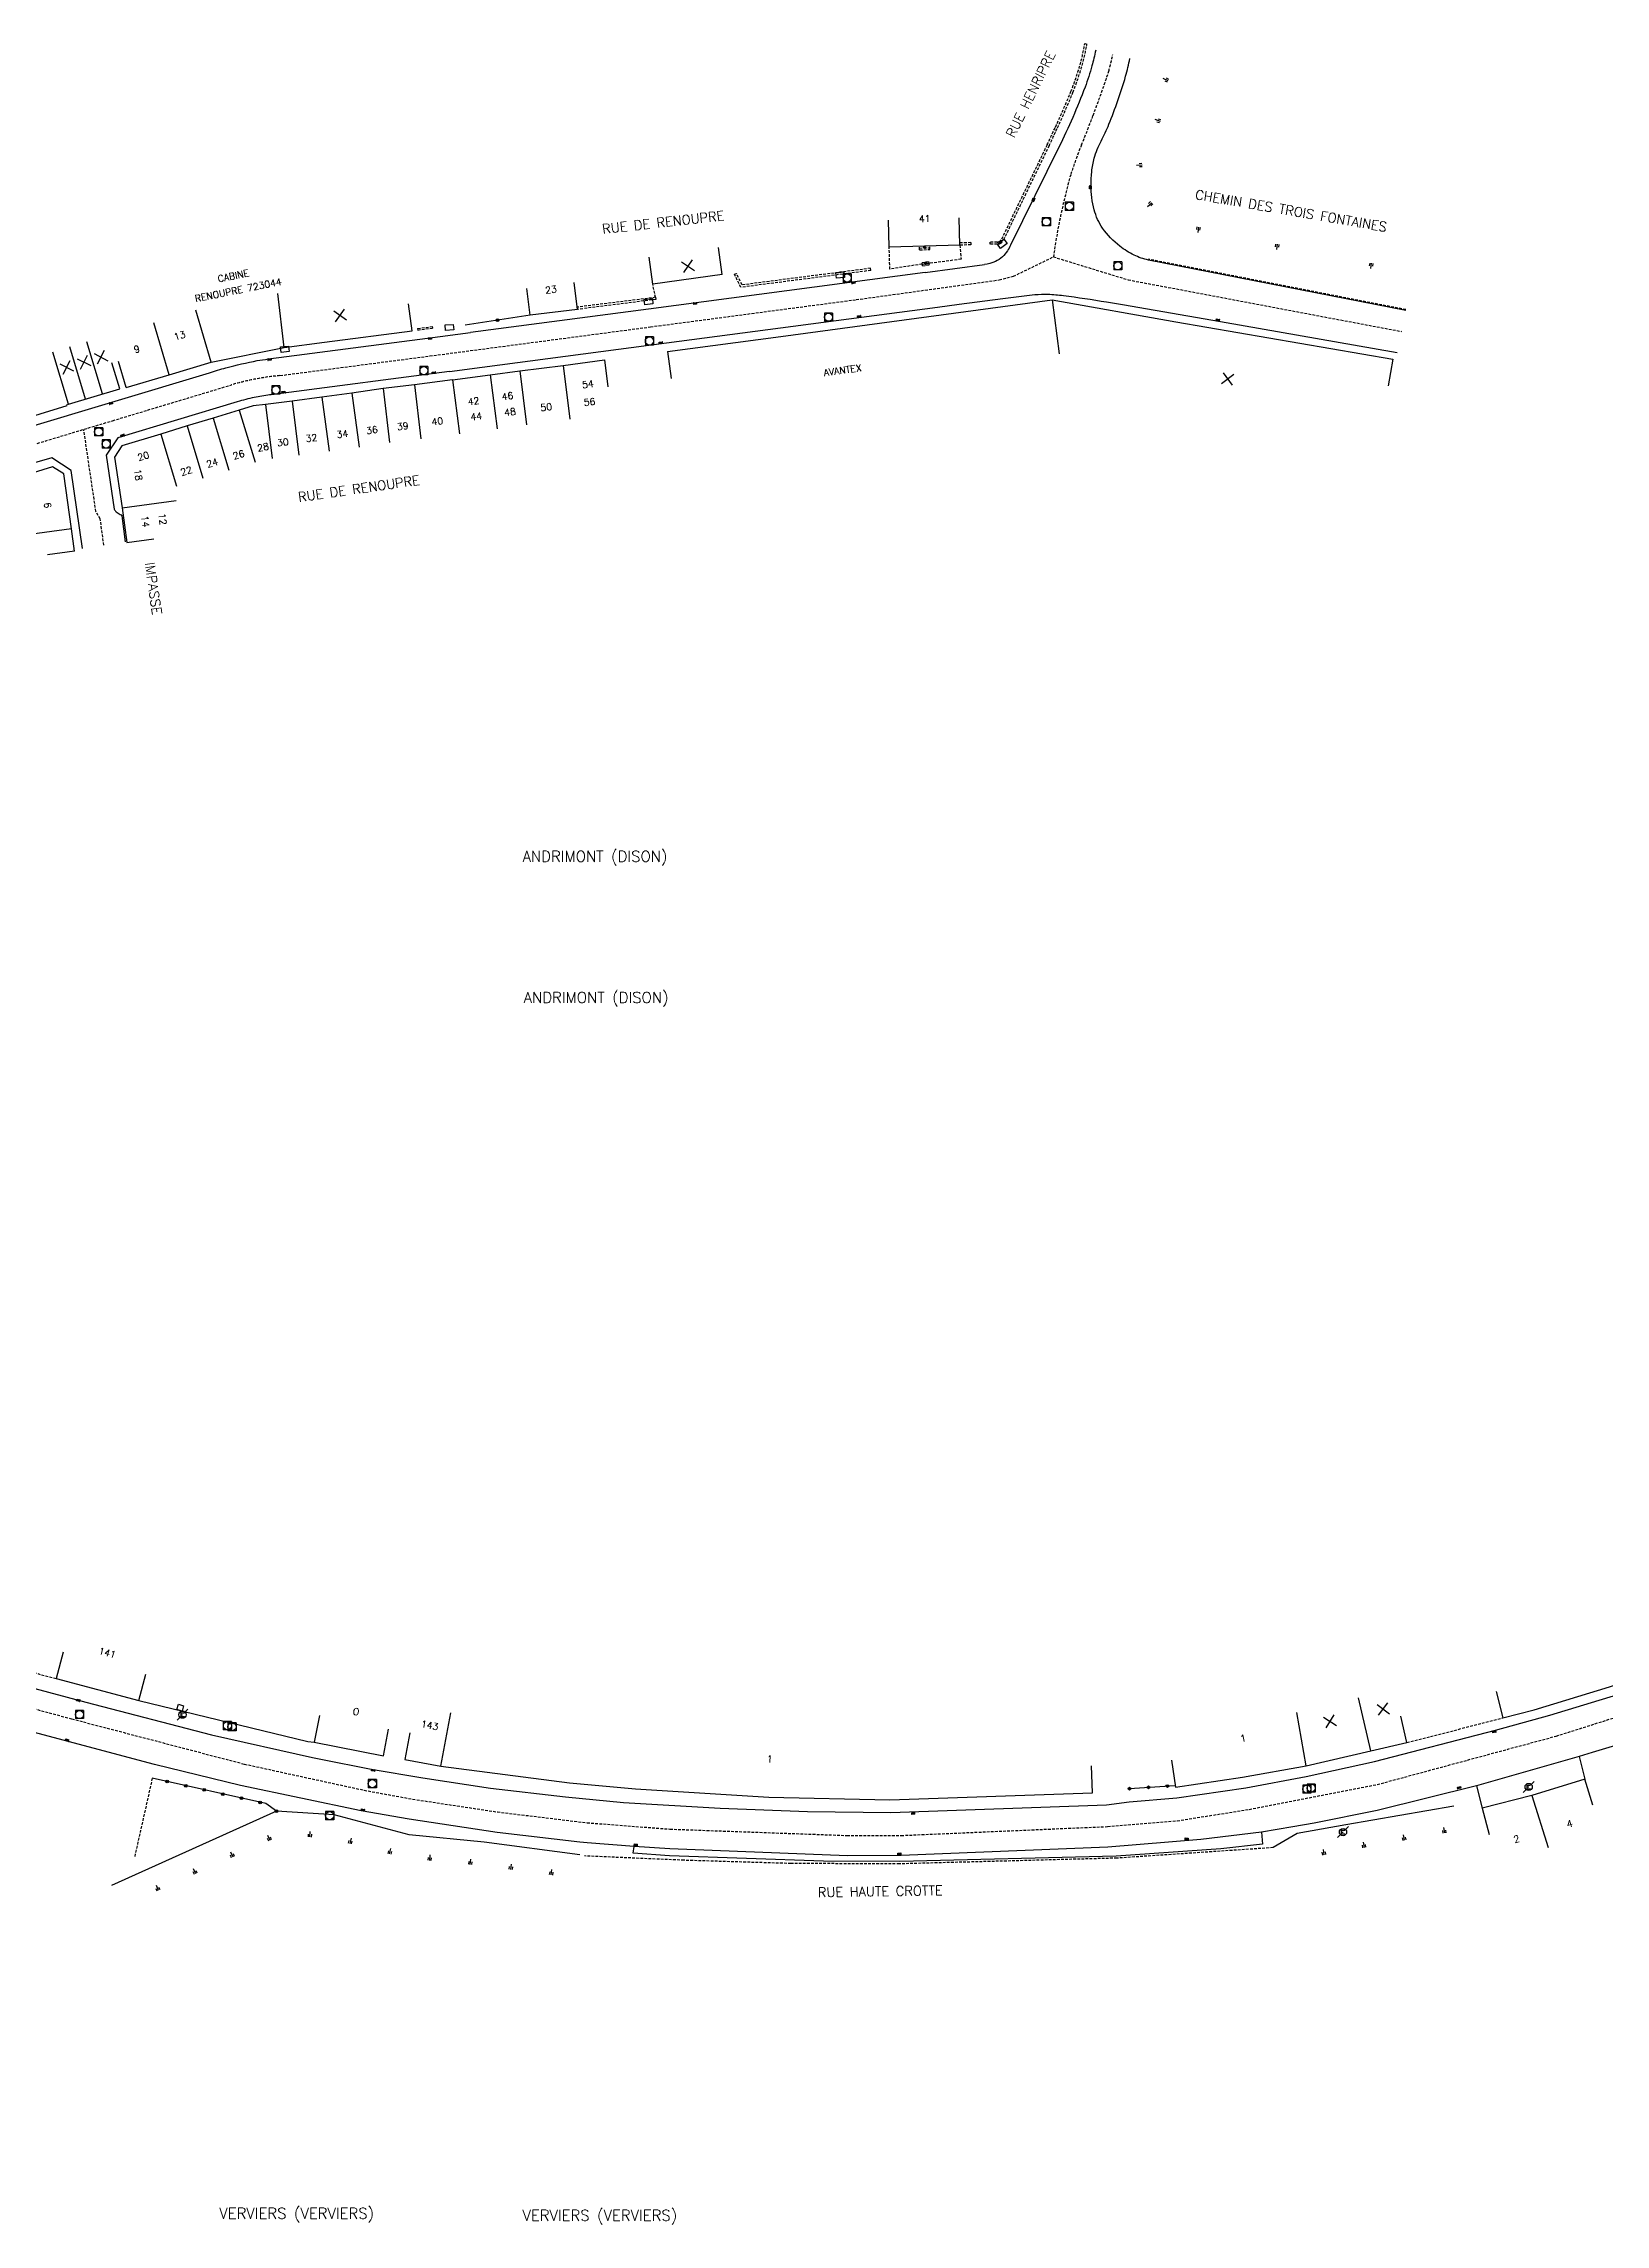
# Model space of a CAD drawing. Header units: millimetres. Extents: x 257000 to 258000, y 143999 to 144912.
# Drawn here: x 257425.2 to 257712.4, y 144511.5 to 144912.5 of the extents above; entities that cross this region are included whole.
import ezdxf
from ezdxf.enums import TextEntityAlignment as Align

# ---------------------------------------------------------------- set-up
doc = ezdxf.new("R2010")
doc.units = ezdxf.units.MM
doc.linetypes.add('DASHED', pattern=[0.75, 0.5, -0.25])
doc.layers.get('0').update_dxf_attribs({"linetype": 'CONTINUOUS'})
for name, color, linetype in [('W0001', 6, 'DASHED'), ('W0008', 7, 'CONTINUOUS'), ('W0100', 7, 'CONTINUOUS'), ('W0112', 1, 'DASHED'), ('W0211', 2, 'CONTINUOUS'), ('W0322', 7, 'CONTINUOUS'), ('W0400', 7, 'CONTINUOUS'), ('W0420', 7, 'CONTINUOUS'), ('W0471', 7, 'CONTINUOUS'), ('W0980', 7, 'CONTINUOUS'), ('W0984', 7, 'CONTINUOUS'), ('W0989', 7, 'CONTINUOUS'), ('W0991', 7, 'CONTINUOUS'), ('W1102', 7, 'CONTINUOUS'), ('W1471', 7, 'CONTINUOUS')]:
    doc.layers.add(name, color=color, linetype=linetype)
doc.styles.get("Standard").update_dxf_attribs({"font": 'romans.shx', "width": 0.85})

# ---------------------------------------------------------------- blocks, each defined once
blk = doc.blocks.new('t211o')
at = {"color": 0, "linetype": 'Continuous'}
for p, q in [((-0.29, 0.5), (-0.29, 0)), ((0, 1), (0, 0)), ((0.29, 0.5), (0.29, 0))]:
    blk.add_line(p, q, dxfattribs=at)
blk = doc.blocks.new('t991o')
at = {"color": 0, "linetype": 'Continuous'}
for p, q in [((-1, 1), (1, -1)), ((-1, -1), (1, 1))]:
    blk.add_line(p, q, dxfattribs=at)
blk = doc.blocks.new('t322o')
at = {"color": 0, "linetype": 'Continuous'}
for radius in [0.25, 0.15]:
    blk.add_circle((0, 0), radius, dxfattribs=at)
blk = doc.blocks.new('T400')
for p, q in [((-0.15, 0.3), (0.15, 0.3)), ((-0.15, -0.25), (-0.15, 0.3)), ((-0.15, 0.15), (0.15, 0.15)), ((-0.15, 0), (0.15, 0)), ((0.15, 0.3), (0.15, -0.25)), ((-0.15, -0.15), (0.15, -0.15)), ((-0.15, -0.25), (-0.15, -0.3)), ((-0.15, -0.3), (0.15, -0.3)), ((0.15, -0.3), (0.15, -0.25))]:
    blk.add_line(p, q)
blk = doc.blocks.new('T420')
for p, q in [((0.75, 0.75), (-0.75, 0.75)), ((-0.75, 0.75), (-0.75, -0.75)), ((0.75, 0.75), (0.75, -0.75)), ((0.75, -0.75), (-0.75, -0.75))]:
    blk.add_line(p, q)
blk.add_ellipse((0, 0), major_axis=(-0.53, 0.53), ratio=1, start_param=3.926991, end_param=10.210176)
blk = doc.blocks.new('T471')
for p, q in [((-0.333334, 0.333334), (-0.333334, -0.333334)), ((-0.333334, 0.333334), (0.333334, 0.333334)), ((-0.333334, 0), (0, 0)), ((0.500001, 0.500001), (1.000002, 1.000002)), ((-0.500001, -0.500001), (-1.000002, -1.000002)), ((-0.333334, -0.333334), (0.333334, -0.333334))]:
    blk.add_line(p, q)
blk.add_ellipse((0, 0), major_axis=(0.471405, 0.471405), ratio=1, start_param=5.4977871438, end_param=11.780972451)
blk = doc.blocks.new('t112o')
at = {"color": 0, "linetype": 'Continuous'}
for p, q in [((-0.5, 0.5), (0.5, 0.5)), ((-0.5, -0.5), (-0.5, 0.5)), ((0.5, 0.5), (0.5, -0.5)), ((0.5, -0.5), (-0.5, -0.5))]:
    blk.add_line(p, q, dxfattribs=at)
blk = doc.blocks.new('T1471')
at = {"color": 0, "linetype": 'Continuous', "flags": 128}
blk.add_lwpolyline([(-0.75, -0.5), (-0.75, 0.5), (0.75, 0.5), (0.75, -0.5), (-0.75, -0.5)], dxfattribs=at)

msp = doc.modelspace()

# ---------------------------------------------------------------- linework, layer by layer
at = {"layer": 'W0001'}
for p, q in [((257610.9, 144873.28), (257624.66, 144869.06)), ((257624.66, 144869.06), (257674.89, 144859.57))]:
    msp.add_line(p, q, dxfattribs=at)
for points in [[(257621.82, 144910.52, -0.025541), (257621.07, 144907.43, -0.015622), (257618.2, 144899.29, -0.008467), (257616.06, 144893.87, 0.022768), (257614.08, 144888.39, 0.034306), (257610.9, 144873.28)], [(257459.78, 144849.75, -0.023181), (257464.22, 144850.82, -0.023181), (257468.68, 144851.46)]]:
    msp.add_lwpolyline(points, format="xyb", dxfattribs=at)
for points in [[(257600.91, 144869.04), (257603.53, 144869.71), (257610.9, 144873.28)], [(257468.68, 144851.46), (257496.24, 144855.06), (257536.82, 144860.41), (257574.65, 144865.42), (257600.91, 144869.04)], [(257336.9, 144812.83), (257347.08, 144815.87), (257392.28, 144829.44), (257421.88, 144838.34), (257437.88, 144843.16), (257459.78, 144849.75)], [(257436.29, 144820.27), (257435.62, 144825.09), (257434.83, 144826.47), (257432.59, 144841.56)], [(257403.81, 144611.6), (257430.4, 144604.46), (257462.14, 144596.14), (257484.17, 144591.34), (257493.07, 144589.7), (257508.65, 144587.35), (257525.16, 144585.36), (257540.39, 144584.19), (257572.96, 144583.02), (257582.92, 144583.02), (257620.87, 144584.66), (257633.64, 144585.71), (257646.87, 144587.82), (257670.42, 144592.39), (257703.33, 144601.29), (257732.62, 144610.55)]]:
    msp.add_lwpolyline(points, dxfattribs=at)
at = {"layer": 'W0008'}
for p, q in [((257587.29, 144870.42), (257598.2, 144871.86)), ((257675.68, 144863.43), (257628.36, 144872.69)), ((257589.56, 144864.05), (257593.56, 144864.58)), ((257495.83, 144858.32), (257503.74, 144859.36)), ((257499.86, 144852.22), (257505.85, 144853)), ((257707.6, 144597.56), (257708.59, 144593.35)), ((257688.7, 144592.17), (257689.76, 144588.02))]:
    msp.add_line(p, q, dxfattribs=at)
for points in [[(257618.67, 144911.28, -0.018304), (257617.97, 144908.39, -0.022009), (257616.73, 144904.51, -0.024022), (257611.9, 144893.46), (257603.02, 144875.43, -0.037059), (257602.44, 144874.39, -0.060248), (257601.51, 144873.29, -0.073962), (257600.22, 144872.45, -0.073341), (257598.2, 144871.86)], [(257621.11, 144897.66, 0.024515), (257624.17, 144906.48, 0.024515), (257624.96, 144909.77)], [(257628.36, 144872.69, -0.064266), (257625.74, 144873.61, -0.057935), (257623.14, 144875.24, -0.072731), (257619.94, 144878.55, -0.080293), (257618.39, 144881.93, -0.06872), (257617.81, 144886.45, -0.029924), (257617.94, 144888.95, -0.037119), (257618.4, 144891.41, -0.048957), (257619.67, 144894.58, 0.022053), (257621.11, 144897.66)], [(257593.56, 144864.58), (257601.59, 144865.63, -0.003539), (257605.55, 144866.14, -0.012579), (257607.51, 144866.34, -0.023265), (257609.89, 144866.41, -0.021838), (257612.74, 144866.17, -0.010583), (257620.64, 144865, -0.003363), (257623.58, 144864.51), (257641.64, 144861.4), (257674.1, 144855.71)], [(257335.93, 144815.99), (257371.8, 144826.72), (257421, 144841.51), (257455.69, 144851.97, -0.008752), (257458.74, 144852.88, -0.018722), (257464.51, 144854.2, -0.013397), (257468.45, 144854.76), (257495.83, 144858.32)], [(257499.86, 144852.22), (257468.92, 144848.16, -0.003557), (257467.85, 144848.03, 0.006229), (257466.78, 144847.9, 0.01668), (257463.93, 144847.44, 0.021161), (257460.83, 144846.62), (257438.83, 144840), (257436.71, 144836.79), (257438.21, 144826.9, 0.169114), (257438.56, 144826.41, 0.064486), (257438.92, 144826.15, -0.035174), (257439.29, 144825.92, -0.232379), (257439.57, 144825.68), (257440.19, 144820.87)], [(257432.38, 144819.66), (257430.29, 144834.01), (257426.73, 144836.31), (257419.47, 144834.24), (257393.49, 144826.38), (257347.97, 144812.68, 0.07499), (257347.44, 144812.48, 0.109259), (257347.08, 144812.09, 0.098968), (257346.87, 144811.52, 0.095394), (257346.9, 144810.84)]]:
    msp.add_lwpolyline(points, format="xyb", dxfattribs=at)
for points in [[(257587.29, 144870.42), (257536.44, 144863.68), (257503.74, 144859.36)], [(257505.85, 144853), (257539.74, 144857.48), (257589.56, 144864.05)], [(257842.66, 144655.32), (257833.28, 144650.58), (257818.98, 144643.44), (257804.59, 144636.2), (257788.89, 144628.48), (257776.82, 144622.68), (257765.77, 144617.75), (257755.04, 144613.49), (257741.25, 144608.36), (257722.03, 144601.92), (257714.9, 144599.76), (257709.99, 144598.25), (257707.6, 144597.56)], [(257624.85, 144589.18), (257633.57, 144589.92), (257646.28, 144591.81), (257657.4, 144593.84), (257669.92, 144596.64), (257692.22, 144602.4), (257702.17, 144605.12), (257714.7, 144608.96), (257730.81, 144614.06), (257747, 144619.78), (257756.54, 144623.52), (257766.55, 144627.6), (257783.44, 144635.42), (257794.96, 144641.19), (257796.99, 144642.44)], [(257292.96, 144634.51), (257308.1, 144634.01), (257324.11, 144632.76), (257342.19, 144630.29), (257354.7, 144627.9), (257366.1, 144625.4), (257433, 144607.55), (257456.06, 144601.53), (257474.63, 144597.34)], [(257523.82, 144581.78), (257508.61, 144583.57), (257492.44, 144586.02), (257483.58, 144587.52), (257461.43, 144592.21), (257445.58, 144596.06), (257429.7, 144600.27), (257403.06, 144607.43), (257394.35, 144609.75), (257360.85, 144618.48), (257345.6, 144621.47), (257324.55, 144624.05), (257300.66, 144625.24), (257286.42, 144625.55)], [(257442.71, 144607.82), (257473.77, 144600.3), (257474.99, 144600.15)], [(257474.63, 144597.34), (257476.21, 144597.02), (257485.45, 144595.23), (257494.94, 144593.63), (257507.38, 144591.72), (257521.17, 144590.14), (257531.86, 144589.11), (257549.64, 144588.05), (257565.7, 144587.4), (257580.98, 144587.23), (257620.66, 144588.68), (257624.85, 144589.18)], [(257707.6, 144597.56), (257688.7, 144592.17), (257670.43, 144587.62), (257658.85, 144585.31), (257654.92, 144584.62), (257649.19, 144583.63), (257637.99, 144582.27), (257620.93, 144580.86), (257582.89, 144579.31), (257573.02, 144579.28), (257540.39, 144580.59), (257533.78, 144581.02), (257525.18, 144581.68), (257523.82, 144581.78)], [(257649.19, 144583.63), (257649.32, 144581.43), (257641.66, 144580.55), (257622.41, 144579.22), (257582.67, 144578.26), (257568.64, 144578.32), (257540.32, 144579.28), (257533.62, 144579.74), (257533.78, 144581.02)]]:
    msp.add_lwpolyline(points, dxfattribs=at)
at = {"layer": 'W0100'}
for p, q in [((257580.71, 144875.04), (257580.56, 144880.04)), ((257593.69, 144875.43), (257593.54, 144880.43)), ((257549.98, 144870.03), (257549.31, 144874.98)), ((257593.69, 144875.43), (257580.71, 144875.04)), ((257537.22, 144868.29), (257536.55, 144873.24)), ((257514.71, 144862.53), (257514.08, 144867.49)), ((257523.41, 144863.63), (257522.78, 144868.59)), ((257549.98, 144870.03), (257537.22, 144868.29)), ((257493.01, 144859.7), (257492.32, 144864.65)), ((257523.41, 144863.63), (257514.71, 144862.53)), ((257560.79, 144858.66), (257610.64, 144865.38)), ((257539.92, 144855.88), (257560.79, 144858.66)), ((257528.33, 144854.34), (257528.98, 144849.38)), ((257539.92, 144855.88), (257540.58, 144850.92)), ((257673.34, 144854.46), (257672.48, 144849.54)), ((257439.2, 144849.01), (257437.77, 144853.8)), ((257440.41, 144849.23), (257438.98, 144854.02)), ((257500.37, 144850.65), (257507.33, 144851.57)), ((257430.89, 144819.16), (257425.94, 144818.48)), ((257440.53, 144820.75), (257445.49, 144821.42))]:
    msp.add_line(p, q, dxfattribs=at)
for points in [[(257610.64, 144865.38), (257633.43, 144861.33), (257673.34, 144854.46)], [(257440.41, 144849.23), (257448.32, 144851.6), (257456.04, 144853.9), (257469.46, 144856.6), (257476.89, 144857.58), (257493.01, 144859.7)], [(257507.33, 144851.57), (257512.77, 144852.35), (257520.78, 144853.33), (257528.33, 144854.34)], [(257500.37, 144850.65), (257493.4, 144849.75), (257487.65, 144849.07), (257481.9, 144848.22), (257476.39, 144847.47), (257470.89, 144846.76), (257466.02, 144846.15), (257463.77, 144845.9), (257461.18, 144845.08), (257456.4, 144843.64), (257451.62, 144842.2), (257446.76, 144840.71), (257439.6, 144838.56), (257438.26, 144836.46), (257439.67, 144827.13), (257440.53, 144820.75)], [(257409.48, 144839.88), (257414.56, 144841.38), (257429.52, 144845.94), (257429.48, 144846.06), (257429.76, 144846.19), (257439.2, 144849.01)], [(257430.89, 144819.16), (257430.33, 144823.26), (257428.95, 144833.39), (257426.83, 144834.69), (257415.91, 144831.32), (257410.35, 144829.66), (257379.86, 144820.55), (257367.56, 144816.81), (257347.29, 144810.74)], [(257692.33, 144609.5), (257693.56, 144604.65), (257699.32, 144606.11), (257713.18, 144610.32), (257730.67, 144615.91), (257736.01, 144617.62), (257741.76, 144619.73), (257740.05, 144624.42)], [(257428.81, 144616.7), (257427.52, 144611.87), (257442.71, 144607.82), (257444, 144612.65)], [(257475.94, 144605.06), (257474.99, 144600.15), (257487.71, 144597.68), (257488.66, 144602.59)], [(257492.56, 144601.92), (257491.64, 144597.01), (257498.23, 144595.77), (257521.94, 144592.71), (257534.03, 144591.6), (257558.58, 144590.09), (257580.83, 144589.6), (257618.09, 144590.84), (257617.92, 144595.84)], [(257632.62, 144596.85), (257633.37, 144591.91), (257645.64, 144593.75), (257657.38, 144595.81), (257669.25, 144598.56), (257675.91, 144600.1), (257674.78, 144604.97)], [(257710.07, 144588.58), (257708.59, 144593.35), (257698.88, 144590.34), (257689.76, 144588.02), (257691, 144583.17)]]:
    msp.add_lwpolyline(points, dxfattribs=at)
at = {"layer": 'W0112'}
for p, q in [((257616.66, 144912.49), (257617.06, 144912.42)), ((257580.82, 144871.03), (257580.71, 144875.04)), ((257586.3, 144874.59), (257586.29, 144875.21)), ((257586.29, 144874.9), (257588.15, 144874.94)), ((257586.3, 144874.59), (257588.16, 144874.62)), ((257587.22, 144875.24), (257587.23, 144874.6)), ((257588.16, 144874.62), (257588.15, 144875.27)), ((257595.7, 144875.9), (257593.68, 144875.83)), ((257595.72, 144875.5), (257593.69, 144875.43)), ((257595.7, 144875.9), (257595.72, 144875.5)), ((257599.18, 144875.99), (257599.18, 144875.59)), ((257577.31, 144870.78), (257577.26, 144871.18)), ((257586.78, 144871.96), (257580.82, 144871.03)), ((257586.75, 144872.26), (257587.99, 144872.39)), ((257586.81, 144871.66), (257586.75, 144872.26)), ((257586.78, 144871.96), (257588.02, 144872.09)), ((257586.81, 144871.66), (257588.05, 144871.79)), ((257587.43, 144871.73), (257587.37, 144872.32)), ((257587.99, 144872.39), (257588.05, 144871.79)), ((257675.71, 144863.58), (257628.39, 144872.83)), ((257537.74, 144865.84), (257537.22, 144868.29)), ((257552.24, 144870.07), (257552.6, 144870.25)), ((257537.74, 144865.84), (257523.36, 144864.03)), ((257537.79, 144865.45), (257523.41, 144863.63)), ((257537.74, 144865.84), (257537.79, 144865.45)), ((257493.99, 144860.13), (257496.66, 144860.47)), ((257493.99, 144860.13), (257494.03, 144859.83)), ((257494.03, 144859.83), (257496.7, 144860.18)), ((257496.66, 144860.47), (257496.7, 144860.18)), ((257420.5, 144613.74), (257427.52, 144611.87)), ((257675.91, 144600.1), (257693.56, 144604.65)), ((257445.19, 144593.54), (257441.91, 144578.91))]:
    msp.add_line(p, q, dxfattribs=at)
for points in [[(257616.66, 144912.49, -0.027186), (257615.79, 144908.57, -0.024017), (257614.11, 144903.66, -0.013363), (257611.26, 144897.15, -0.006553), (257609.73, 144893.87), (257601.29, 144876.41, -0.162878), (257600.88, 144876.09, -0.121115), (257600.55, 144876), (257599.18, 144875.99)], [(257617.06, 144912.42, -0.027186), (257616.17, 144908.47, -0.024017), (257614.48, 144903.52, -0.013363), (257611.62, 144896.98, -0.006553), (257610.09, 144893.7), (257601.65, 144876.24, -0.160806), (257601.07, 144875.74, -0.121067), (257600.56, 144875.6), (257599.18, 144875.59)]]:
    msp.add_lwpolyline(points, format="xyb", dxfattribs=at)
for points in [[(257587.22, 144875.24), (257587.47, 144874.99), (257586.97, 144874.99), (257587.22, 144875.24)], [(257593.69, 144875.43), (257593.92, 144872.83), (257588.02, 144872.09)], [(257577.31, 144870.78), (257553.42, 144867.68), (257552.24, 144870.07)], [(257577.26, 144871.18), (257553.66, 144868.12), (257552.6, 144870.25)], [(257587.37, 144872.32), (257587.15, 144872.05), (257587.64, 144872.1), (257587.37, 144872.32)], [(257651.29, 144580.78), (257622.55, 144578.85), (257582.58, 144577.8), (257562.62, 144577.86), (257542.94, 144578.46), (257524.67, 144579.25)]]:
    msp.add_lwpolyline(points, dxfattribs=at)
at = {"layer": 'W0211'}
for points in [[(257523.79, 144579.45), (257506.2, 144581.8), (257492.44, 144583.16), (257478.66, 144586.79), (257468.05, 144587.49), (257437.68, 144573.83)], [(257684.51, 144588.4), (257664.66, 144584.96), (257655.73, 144583.38), (257651.29, 144580.78)]]:
    msp.add_lwpolyline(points, dxfattribs=at)
at = {"layer": 'W0322'}
for p, q in [((257514.71, 144862.53), (257502.7, 144860.74)), ((257624.87, 144591.63), (257633.2, 144592.2))]:
    msp.add_line(p, q, dxfattribs=at)
msp.add_lwpolyline([(257468.05, 144587.49), (257466.06, 144588.87), (257445.19, 144593.54)], dxfattribs=at)
at = {"layer": 'W1102'}
for p, q in [((257469.46, 144856.6), (257468.3, 144866.53)), ((257456.04, 144853.9), (257453.19, 144863.48)), ((257610.64, 144865.38), (257611.97, 144855.47)), ((257448.32, 144851.6), (257445.47, 144861.18)), ((257429.76, 144846.19), (257426.89, 144855.78)), ((257432.9, 144847.13), (257430.04, 144856.72)), ((257436.05, 144848.07), (257433.19, 144857.66)), ((257500.37, 144850.65), (257501.68, 144840.74)), ((257507.33, 144851.57), (257508.64, 144841.65)), ((257512.77, 144852.35), (257513.98, 144842.42)), ((257520.78, 144853.33), (257522, 144843.41)), ((257470.89, 144846.76), (257472.12, 144836.84)), ((257476.39, 144847.47), (257477.74, 144837.56)), ((257481.9, 144848.22), (257483.25, 144838.31)), ((257487.65, 144849.07), (257488.83, 144839.14)), ((257493.4, 144849.75), (257494.58, 144839.82)), ((257456.4, 144843.64), (257459.29, 144834.06)), ((257461.18, 144845.08), (257464.11, 144835.51)), ((257466.02, 144846.15), (257467.25, 144836.23)), ((257446.76, 144840.71), (257449.63, 144831.14)), ((257451.62, 144842.2), (257454.51, 144832.62)), ((257439.67, 144827.13), (257449.58, 144828.47)), ((257430.33, 144823.26), (257420.42, 144821.91)), ((257669.25, 144598.56), (257667, 144608.3)), ((257498.23, 144595.77), (257500.08, 144605.6)), ((257657.38, 144595.81), (257655.65, 144605.66)), ((257698.88, 144590.34), (257701.85, 144580.79))]:
    msp.add_line(p, q, dxfattribs=at)

# ---------------------------------------------------------------- block references
at = {"layer": 'W0112', "rotation": 343.5283583949998}
msp.add_blockref('t112o', (257450.33, 144606.52), dxfattribs=at)
at = {"layer": 'W0211'}
for p, rotation in [((257631.95, 144905.72), 64.79128685113116), ((257630.51, 144898.24), 70.61149678411057), ((257627.19, 144890.19), 92.37884547468363), ((257628.97, 144883.23), 131.6355395155431), ((257637.63, 144878.75), 172.1264258310769), ((257652.1, 144875.61), 173.1279062293865), ((257669.41, 144872.1), 170.3050817976257), ((257466.82, 144582.18), 24.22013649389276), ((257474.13, 144582.75), 356.235045143955), ((257481.51, 144581.56), 345.2255351709001), ((257668.03, 144580.81), 10.24938853920647), ((257675.41, 144582.15), 10.24938853920647), ((257682.79, 144583.48), 10.24938853920647), ((257459.98, 144579.1), 24.22013649389276), ((257488.77, 144579.64), 345.2255351712793), ((257496.15, 144578.44), 354.3821490797126), ((257503.61, 144577.69), 353.7129678740652), ((257511.06, 144576.78), 352.3797404219094), ((257660.65, 144579.48), 10.24938853920647), ((257446.3, 144572.95), 24.22013649389276), ((257453.14, 144576.03), 24.22013649389276), ((257518.49, 144575.79), 352.3797404219203)]:
    msp.add_blockref('t211o', p, dxfattribs=dict(at, rotation=rotation))
at = {"layer": 'W0322'}
for p, rotation in [((257508.7, 144861.63), 98.46241245310367), ((257447.93, 144592.93), 167.3700637351021), ((257451.35, 144592.16), 167.3700637351021), ((257454.76, 144591.4), 167.3700637351021), ((257458.18, 144590.63), 167.3700637351021), ((257461.59, 144589.87), 167.3700637351021), ((257624.87, 144591.63), 3.874809643853254), ((257628.36, 144591.87), 3.874809643853254), ((257631.85, 144592.11), 3.874809643853254), ((257465.01, 144589.1), 167.3700637351021), ((257468.05, 144587.49), 145.3586986815769)]:
    msp.add_blockref('t322o', p, dxfattribs=dict(at, rotation=rotation))
at = {"layer": 'W0400'}
for p, rotation in [((257607.24, 144883.8), 339.4897522104848), ((257617.69, 144886.06), 179.9999993167547), ((257574.11, 144868.53), 276.7943256679138), ((257544.97, 144864.72), 276.7052600011369), ((257575.19, 144862.31), 97.88049832190788), ((257496.25, 144858.24), 275.7745647644526), ((257641.17, 144861.69), 79.8214386554354), ((257466.75, 144854.42), 275.0770658464109), ((257538.71, 144857.49), 97.73572563226031), ((257496.99, 144851.98), 95.9511884474328), ((257437.58, 144846.35), 283.7006987679289), ((257469.36, 144848.38), 96.05440626617003), ((257439.77, 144840.44), 105.443402865323), ((257431.61, 144607.87), 75.79675449003108), ((257691.98, 144602.1), 104.662128332372), ((257429.55, 144600.54), 74.73033799083784), ((257485.83, 144595.01), 80.64329201247133), ((257685.47, 144591.78), 283.4486150516865), ((257483.93, 144587.71), 80.5817175830808), ((257585.14, 144587.06), 92.22612035103336), ((257635.37, 144582.37), 274.2456107841029), ((257534.14, 144581.29), 86.55708675964338), ((257582.61, 144579.62), 91.46716579415477)]:
    msp.add_blockref('T400', p, dxfattribs=dict(at, rotation=rotation))
at = {"layer": 'W0420'}
for p in [(257613.84, 144882.56), (257609.61, 144879.72), (257622.73, 144871.62), (257572.97, 144869.4), (257569.55, 144862.18), (257536.61, 144857.8), (257495.12, 144852.36), (257467.9, 144848.8), (257435.33, 144841.11), (257436.71, 144838.88), (257431.81, 144605.25), (257459.01, 144603.2), (257459.85, 144603.01), (257485.67, 144592.54), (257657.49, 144591.55), (257658.29, 144591.73), (257477.8, 144586.65)]:
    msp.add_blockref('T420', p, dxfattribs=at)
at = {"layer": 'W0471'}
for p in [(257450.76, 144605.23), (257698.29, 144591.94), (257664.15, 144583.65)]:
    msp.add_blockref('T471', p, dxfattribs=at)
at = {"layer": 'W0991'}
for p, rotation in [((257543.71, 144871.58), 10.95405612765702), ((257479.72, 144862.52), 10.07875372514155), ((257432.64, 144853.91), 19.09657052403934), ((257435.77, 144854.84), 17.81634718676883), ((257429.47, 144852.96), 17.59556815203734), ((257642.95, 144850.84), 351.8460382065687), ((257671.54, 144606.25), 8.567589905731392), ((257661.74, 144604), 283.0237018939723)]:
    msp.add_blockref('t991o', p, dxfattribs=dict(at, rotation=rotation))
at = {"layer": 'W1471'}
for p, rotation in [((257601.49, 144875.68), 36.35853493416925), ((257571.7, 144869.92), 6.787066998058961), ((257536.47, 144865.04), 5.853489421544938), ((257499.84, 144860.31), 4.180284320188579), ((257469.56, 144856.29), 5.887613046638323)]:
    msp.add_blockref('T1471', p, dxfattribs=dict(at, rotation=rotation))

# ---------------------------------------------------------------- texts
at = {"layer": 'W0980'}
for s, p in [('ANDRIMONT (DISON)', (257526.61, 144762.91)), ('ANDRIMONT (DISON)', (257526.81, 144736.96)), ('VERVIERS (VERVIERS)', (257471.76, 144513.41)), ('VERVIERS (VERVIERS)', (257527.5, 144513.03))]:
    msp.add_text(s, height=2, dxfattribs=at).set_placement(p, align=Align.MIDDLE)
at = {"layer": 'W0984'}
for s, rotation, p in [('CABINE', 11.3778, (257460.1, 144869.78)), ('RENOUPRE 723044', 11.4048, (257461, 144867.18)), ('AVANTEX', 7.6122, (257572.14, 144852.44))]:
    msp.add_text(s, height=1.25, rotation=rotation, dxfattribs=at).set_placement(p, align=Align.MIDDLE)
at = {"layer": 'W0989'}
for s, rotation, p in [('RUE HENRIPRE', 63.8001, (257606.71, 144903.19)), ('CHEMIN DES TROIS FONTAINES', 350.2251, (257654.61, 144881.77)), ('RUE DE RENOUPRE', 6.3791, (257539.15, 144879.65)), ('RUE DE RENOUPRE', 8.1322, (257483.19, 144830.68)), ('IMPASSE', 278.2098, (257445.4, 144812.32)), ('RUE HAUTE CROTTE', 0.9233, (257579.05, 144572.75))]:
    msp.add_text(s, height=1.75, rotation=rotation, dxfattribs=at).set_placement(p, align=Align.MIDDLE)
at = {"layer": 'W0991'}
for s, rotation, p in [('41', 1.7388, (257587.22, 144880.3)), ('23', 7.2153, (257518.5, 144867.26)), ('13', 16.5681, (257450.23, 144858.8)), ('9', 16.7013, (257442.34, 144856.31)), ('54', 7.5573, (257525.29, 144849.87)), ('42', 7.4961, (257504.27, 144846.74)), ('46', 8.1801, (257510.5, 144847.68)), ('50', 7.0056, (257517.64, 144845.66)), ('56', 6.2703, (257525.6, 144846.61)), ('39', 6.7779, (257491.25, 144842.14)), ('40', 7.3575, (257497.6, 144843.04)), ('44', 7.4961, (257504.76, 144843.94)), ('48', 8.1954, (257510.98, 144844.76)), ('28', 12.5703, (257465.56, 144838.28)), ('30', 7.1046, (257469.2, 144839.19)), ('32', 7.3107, (257474.45, 144839.97)), ('34', 7.7526, (257480.14, 144840.71)), ('36', 8.4312, (257485.59, 144841.43)), ('20', 16.7139, (257443.55, 144836.64)), ('22', 16.9344, (257451.45, 144833.91)), ('24', 16.7733, (257456.23, 144835.4)), ('26', 16.7643, (257461.07, 144836.9)), ('18', 278.5689, (257442.62, 144833.2)), ('6', 277.7697, (257425.94, 144827.61)), ('14', 277.6842, (257443.92, 144824.64)), ('12', 277.6842, (257447.1, 144825.06)), ('141', 345.062, (257436.92, 144616.61)), ('O', 349.0438, (257482.68, 144605.79)), ('143', 349.3966, (257496.22, 144603.27)), ('1', 356.4754, (257558.75, 144597.09)), ('1', 9.9294, (257645.79, 144600.89)), ('4', 17.2444, (257705.81, 144585.16)), ('2', 14.2888, (257696.05, 144582.39))]:
    msp.add_text(s, height=1.25, rotation=rotation, dxfattribs=at).set_placement(p, align=Align.MIDDLE)

doc.saveas('drawing.dxf')
